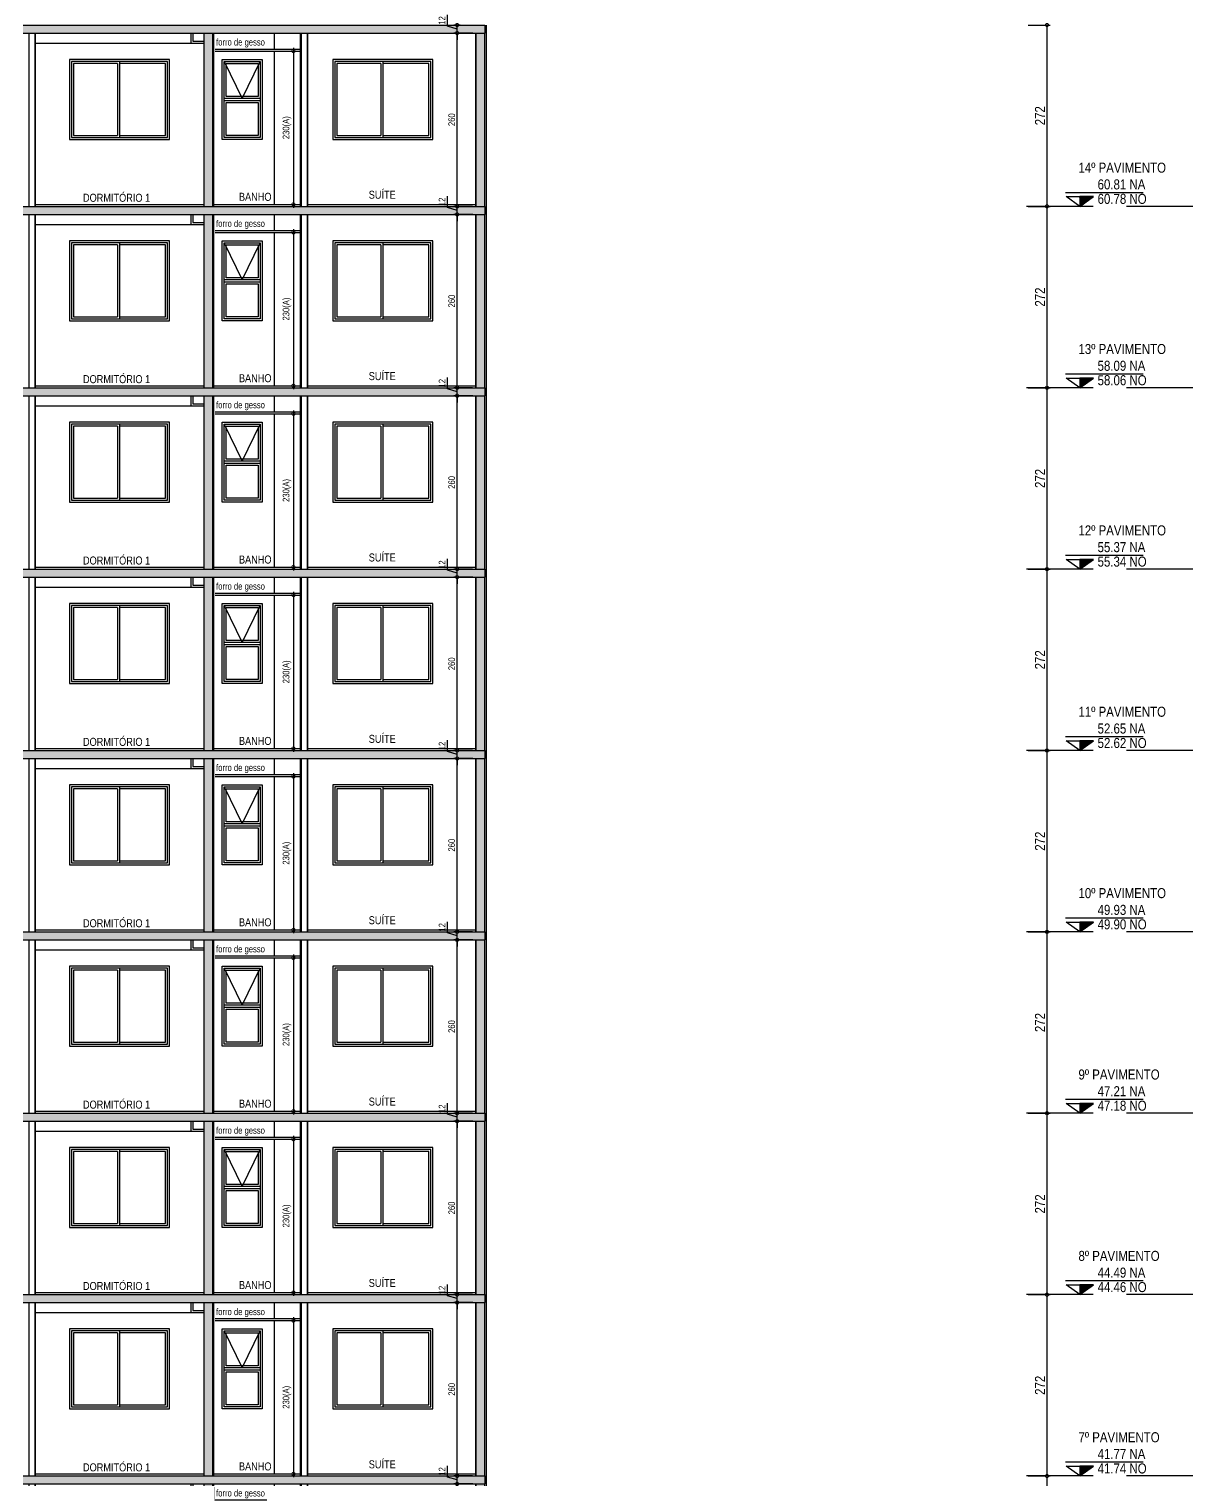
# Model space of a CAD drawing. Header units: metres. Extents: x -9086 to -7768, y 20 to 184.
# Drawn here: x -9002.3 to -8984.84, y 41.68 to 63.44 of the extents above; entities that cross this region are included whole.
import ezdxf
from ezdxf.enums import TextEntityAlignment as Align

# ---------------------------------------------------------------- set-up
doc = ezdxf.new("R2010")
doc.units = ezdxf.units.M
doc.linetypes.add('DASHEDX2', pattern=[1.5, 1, -0.5])
for name, color, linetype in [('ARQ-ALV ACAB', 4, 'Continuous'), ('ARQ-ALV OSSO', 5, 'Continuous'), ('ARQ-AUX1', 1, 'Continuous'), ('ARQ-CAX', 1, 'Continuous'), ('ARQ-DIM', 2, 'Continuous'), ('ARQ-DIM EMBASAM', 2, 'Continuous'), ('ARQ-EST', 2, 'Continuous'), ('ARQ-PRJ', 7, 'DASHEDX2'), ('ARQ-SIM', 1, 'Continuous'), ('ARQ-TXT', 2, 'Continuous'), ('ES-CORTE', 2, 'Continuous')]:
    doc.layers.add(name, color=color, linetype=linetype)
doc.styles.add('Adesa', font='ARIALN.TTF')
doc.dimstyles.new('ADESA 1-0050', dxfattribs={"dimtxt": 0.1, "dimasz": 0.1, "dimexe": 0.05, "dimexo": 0.05, "dimgap": 0.03, "dimtad": 1, "dimdec": 1, "dimlfac": 100, "dimzin": 12, "dimtxsty": 'Adesa', "dimblk": 'DOTSMALL', "dimcen": 1, "dimdle": 0.05, "dimclrd": 1, "dimclre": 1, "dimclrt": 256, "dimazin": 3, "dimtm": 1e-09, "dimtfac": 1, "dimtdec": 1, "dimtmove": 1, "dimatfit": 0, "dimldrblk": 'DOTSMALL', "dimfxl": 0.8, "dimtvp": 2, "dimtolj": 1, "dimtzin": 0, "dimarcsym": 0})
pattern_1 = [(45, (18.99673, 94.672672), (-0.0084189901, 0.0084189901), [])]

# ---------------------------------------------------------------- blocks, each defined once
blk = doc.blocks.new('V J 150x120')
for points in [[(1.5, 1.2), (0, 1.2), (0, 0), (1.5, 0)], [(1.47, 1.17), (0.03, 1.17), (0.03, 0.03), (1.47, 0.03)]]:
    blk.add_lwpolyline(points, close=True)
for points in [[(0.72, 1.14), (0.06, 1.14), (0.06, 0.06), (0.72, 0.06)], [(0.72, 1.14), (0.72, 0.06)], [(0.75, 1.17), (0.75, 0.03)], [(0.75, 0.06), (1.44, 0.06), (1.44, 1.14), (0.75, 1.14)]]:
    blk.add_lwpolyline(points)
blk = doc.blocks.new('V J 80x60')
at = {"layer": 'ARQ-CAX', "flags": 128}
for points in [[(0, 1.2), (0.6, 1.2), (0.6, 0), (0, 0)], [(0.03, 1.17), (0.57, 1.17), (0.57, 0.615), (0.03, 0.615)], [(0.03, 1.17), (0.57, 1.17), (0.57, 0.03), (0.03, 0.03)], [(0.06, 1.14), (0.54, 1.14), (0.54, 0.645), (0.06, 0.645)], [(0.03, 0.585), (0.57, 0.585), (0.57, 0.03), (0.03, 0.03)], [(0.06, 0.555), (0.54, 0.555), (0.54, 0.06), (0.06, 0.06)]]:
    blk.add_lwpolyline(points, close=True, dxfattribs=at)
at = {"layer": 'ARQ-PRJ'}
blk.add_lwpolyline([(0.03, 1.17), (0.3, 0.615), (0.57, 1.17)], dxfattribs=at)
blk = doc.blocks.new('_DotSmall')
at = {"color": 0, "linetype": 'ByBlock', "const_width": 0.5}
blk.add_lwpolyline([(-0.0625, 0, 1), (0.0625, 0, 1)], format="xyb", close=True, dxfattribs=at)
blk = doc.blocks.new('*D693')
at = {"layer": 'Defpoints', "color": 0, "transparency": 16777216}
for p in [(23.245, 2.33, 0), (23.245, 0.03, 0), (23.53, 0.03)]:
    blk.add_point(p, dxfattribs=at)
at = {"layer": 'ES-CORTE', "color": 1, "lineweight": -2, "transparency": 16777216}
for p, q in [((23.295, 2.33), (23.58, 2.33)), ((23.53, 2.38), (23.53, -0.02)), ((23.295, 0.03), (23.58, 0.03))]:
    blk.add_line(p, q, dxfattribs=at)
at = {"layer": 'ES-CORTE', "color": 1, "lineweight": -2, "transparency": 16777216, "xscale": 0.1, "yscale": 0.1, "zscale": 0.1}
for p, rotation in [((23.53, 2.33), 90), ((23.53, 0.03), 270)]:
    blk.add_blockref('_DotSmall', p, dxfattribs=dict(at, rotation=rotation))
at = {"layer": 'ES-CORTE', "transparency": 16777216, "insert": (23.434, 1.18), "char_height": 0.1, "attachment_point": 5, "rotation": 90, "style": 'Adesa'}
blk.add_mtext('\\A1;230(A)', dxfattribs=at)
blk = doc.blocks.new('*D697')
at = {"layer": 'Defpoints', "color": 0, "transparency": 16777216}
for p in [(25.986, 2.72), (26.08, 2.72, 0), (26.08, 2.6)]:
    blk.add_point(p, dxfattribs=at)
at = {"layer": 'ES-CORTE', "color": 1, "lineweight": -2, "transparency": 16777216}
for p, q in [((25.841, 2.704), (25.841, 2.873)), ((25.986, 2.66), (25.841, 2.704)), ((26.03, 2.72), (25.936, 2.72)), ((25.986, 2.72), (25.986, 2.82)), ((25.986, 2.6), (25.986, 2.72)), ((25.986, 2.6), (25.986, 2.72)), ((26.03, 2.6), (25.936, 2.6)), ((25.986, 2.6), (25.986, 2.5))]:
    blk.add_line(p, q, dxfattribs=at)
at = {"layer": 'ES-CORTE', "color": 1, "lineweight": -2, "transparency": 16777216, "xscale": 0.1, "yscale": 0.1, "zscale": 0.1}
for p, rotation in [((25.986, 2.72), 270), ((25.986, 2.6), 90)]:
    blk.add_blockref('_DotSmall', p, dxfattribs=dict(at, rotation=rotation))
at = {"layer": 'ES-CORTE', "transparency": 16777216, "insert": (25.76, 2.788), "char_height": 0.1, "attachment_point": 5, "rotation": 90, "style": 'Adesa'}
blk.add_mtext('\\A1;12', dxfattribs=at)
blk = doc.blocks.new('*D698')
at = {"layer": 'Defpoints', "color": 0, "transparency": 16777216}
for p in [(25.986, 2.6), (26.274, 2.6), (26.269, 0)]:
    blk.add_point(p, dxfattribs=at)
at = {"layer": 'ES-CORTE', "color": 1, "lineweight": -2, "transparency": 16777216}
for p, q in [((25.986, -0.05), (25.986, 2.65)), ((26.224, 2.6), (25.936, 2.6)), ((26.219, 0), (25.936, 0))]:
    blk.add_line(p, q, dxfattribs=at)
at = {"layer": 'ES-CORTE', "color": 1, "lineweight": -2, "transparency": 16777216, "xscale": 0.1, "yscale": 0.1, "zscale": 0.1}
for p, rotation in [((25.986, 2.6), 90), ((25.986, 0), 270)]:
    blk.add_blockref('_DotSmall', p, dxfattribs=dict(at, rotation=rotation))
at = {"layer": 'ES-CORTE', "transparency": 16777216, "insert": (25.905, 1.3), "char_height": 0.1, "attachment_point": 5, "rotation": 90, "style": 'Adesa'}
blk.add_mtext('\\A1;260', dxfattribs=at)
blk = doc.blocks.new('*U1086')
h = blk.add_hatch()
h.set_pattern_fill('ANSI31', color=1, scale=0.00375, style=0)
h.set_pattern_definition(pattern_1)
h.paths.add_polyline_path([(0.206, 0.146), (0.001, 0.146), (0, 0)])
at = {"color": 1}
blk.add_line((-0.213, 0.21), (0.95, 0.21), dxfattribs=at)
for points in [[(-0.205, 0.146), (0.001, 0.146), (0, 0), (-0.205, 0.146)], [(0.207, 0.146), (0.001, 0.146), (0, 0), (0.207, 0.146)]]:
    blk.add_lwpolyline(points, close=True, dxfattribs=at)
at = {"color": 1, "style": 'Adesa'}
blk.add_attdef('PAVIMENTO_001', (-0.02, 0.506), '', height=0.15, dxfattribs=at)
at = {"color": 3, "style": 'Adesa'}
blk.add_attdef('NA', text='', height=0.15, dxfattribs=at).set_placement((0.267, 0.21), align=Align.BOTTOM_LEFT)
blk.add_attdef('NO', text='', height=0.15, dxfattribs=at).set_placement((0.267, 0.188), align=Align.TOP_LEFT)
blk = doc.blocks.new('*U1088')
h = blk.add_hatch()
h.set_pattern_fill('ANSI31', color=1, scale=0.00375, style=0)
h.set_pattern_definition(pattern_1)
h.paths.add_polyline_path([(0.206, 0.146), (0.001, 0.146), (0, 0)])
at = {"color": 1}
blk.add_line((-0.213, 0.21), (0.95, 0.21), dxfattribs=at)
for points in [[(-0.205, 0.146), (0.001, 0.146), (0, 0), (-0.205, 0.146)], [(0.207, 0.146), (0.001, 0.146), (0, 0), (0.207, 0.146)]]:
    blk.add_lwpolyline(points, close=True, dxfattribs=at)
at = {"color": 1, "style": 'Adesa'}
blk.add_attdef('PAVIMENTO_001', (-0.02, 0.506), '', height=0.15, dxfattribs=at)
at = {"color": 3, "style": 'Adesa'}
blk.add_attdef('NA', text='', height=0.15, dxfattribs=at).set_placement((0.267, 0.21), align=Align.BOTTOM_LEFT)
blk.add_attdef('NO', text='', height=0.15, dxfattribs=at).set_placement((0.267, 0.188), align=Align.TOP_LEFT)
blk = doc.blocks.new('*D1440')
at = {"layer": 'ARQ-DIM', "color": 1, "lineweight": -2, "transparency": 16777216}
for p, q in [((-8987.028, 41.79), (-8987.028, 38.97)), ((-8987.312, 41.74), (-8986.978, 41.74)), ((-8987.312, 39.02), (-8986.978, 39.02))]:
    blk.add_line(p, q, dxfattribs=at)
at = {"layer": 'Defpoints', "color": 0, "transparency": 16777216}
for p in [(-8987.362, 41.74), (-8987.362, 39.02), (-8987.028, 39.02)]:
    blk.add_point(p, dxfattribs=at)
at = {"layer": 'ARQ-DIM', "color": 1, "lineweight": -2, "transparency": 16777216, "xscale": 0.1, "yscale": 0.1, "zscale": 0.1}
for p, rotation in [((-8987.028, 41.74), 90), ((-8987.028, 39.02), 270)]:
    blk.add_blockref('_DotSmall', p, dxfattribs=dict(at, rotation=rotation))
at = {"layer": 'ARQ-DIM', "transparency": 16777216, "insert": (-8987.133, 40.38), "char_height": 0.1, "attachment_point": 5, "rotation": 90, "style": 'Adesa'}
blk.add_mtext('\\A1;{\\H1.5x;272}', dxfattribs=at)
blk = doc.blocks.new('*D1441')
at = {"layer": 'ARQ-DIM', "color": 1, "lineweight": -2, "transparency": 16777216}
for p, q in [((-8987.312, 44.46), (-8986.978, 44.46)), ((-8987.028, 44.51), (-8987.028, 41.69)), ((-8987.312, 41.74), (-8986.978, 41.74))]:
    blk.add_line(p, q, dxfattribs=at)
at = {"layer": 'Defpoints', "color": 0, "transparency": 16777216}
for p in [(-8987.362, 44.46), (-8987.362, 41.74), (-8987.028, 41.74)]:
    blk.add_point(p, dxfattribs=at)
at = {"layer": 'ARQ-DIM', "color": 1, "lineweight": -2, "transparency": 16777216, "xscale": 0.1, "yscale": 0.1, "zscale": 0.1}
for p, rotation in [((-8987.028, 44.46), 90), ((-8987.028, 41.74), 270)]:
    blk.add_blockref('_DotSmall', p, dxfattribs=dict(at, rotation=rotation))
at = {"layer": 'ARQ-DIM', "transparency": 16777216, "insert": (-8987.133, 43.1), "char_height": 0.1, "attachment_point": 5, "rotation": 90, "style": 'Adesa'}
blk.add_mtext('\\A1;{\\H1.5x;272}', dxfattribs=at)
blk = doc.blocks.new('*D1442')
at = {"layer": 'ARQ-DIM', "color": 1, "lineweight": -2, "transparency": 16777216}
for p, q in [((-8987.028, 47.23), (-8987.028, 44.41)), ((-8987.312, 47.18), (-8986.978, 47.18)), ((-8987.312, 44.46), (-8986.978, 44.46))]:
    blk.add_line(p, q, dxfattribs=at)
at = {"layer": 'Defpoints', "color": 0, "transparency": 16777216}
for p in [(-8987.362, 47.18), (-8987.362, 44.46), (-8987.028, 44.46)]:
    blk.add_point(p, dxfattribs=at)
at = {"layer": 'ARQ-DIM', "color": 1, "lineweight": -2, "transparency": 16777216, "xscale": 0.1, "yscale": 0.1, "zscale": 0.1}
for p, rotation in [((-8987.028, 47.18), 90), ((-8987.028, 44.46), 270)]:
    blk.add_blockref('_DotSmall', p, dxfattribs=dict(at, rotation=rotation))
at = {"layer": 'ARQ-DIM', "transparency": 16777216, "insert": (-8987.133, 45.82), "char_height": 0.1, "attachment_point": 5, "rotation": 90, "style": 'Adesa'}
blk.add_mtext('\\A1;{\\H1.5x;272}', dxfattribs=at)
blk = doc.blocks.new('*D1443')
at = {"layer": 'ARQ-DIM', "color": 1, "lineweight": -2, "transparency": 16777216}
for p, q in [((-8987.312, 49.9), (-8986.978, 49.9)), ((-8987.028, 49.95), (-8987.028, 47.13)), ((-8987.312, 47.18), (-8986.978, 47.18))]:
    blk.add_line(p, q, dxfattribs=at)
at = {"layer": 'Defpoints', "color": 0, "transparency": 16777216}
for p in [(-8987.362, 49.9), (-8987.362, 47.18), (-8987.028, 47.18)]:
    blk.add_point(p, dxfattribs=at)
at = {"layer": 'ARQ-DIM', "color": 1, "lineweight": -2, "transparency": 16777216, "xscale": 0.1, "yscale": 0.1, "zscale": 0.1}
for p, rotation in [((-8987.028, 49.9), 90), ((-8987.028, 47.18), 270)]:
    blk.add_blockref('_DotSmall', p, dxfattribs=dict(at, rotation=rotation))
at = {"layer": 'ARQ-DIM', "transparency": 16777216, "insert": (-8987.133, 48.54), "char_height": 0.1, "attachment_point": 5, "rotation": 90, "style": 'Adesa'}
blk.add_mtext('\\A1;{\\H1.5x;272}', dxfattribs=at)
blk = doc.blocks.new('*D1444')
at = {"layer": 'ARQ-DIM', "color": 1, "lineweight": -2, "transparency": 16777216}
for p, q in [((-8987.028, 52.67), (-8987.028, 49.85)), ((-8987.312, 52.62), (-8986.978, 52.62)), ((-8987.312, 49.9), (-8986.978, 49.9))]:
    blk.add_line(p, q, dxfattribs=at)
at = {"layer": 'Defpoints', "color": 0, "transparency": 16777216}
for p in [(-8987.362, 52.62), (-8987.362, 49.9), (-8987.028, 49.9)]:
    blk.add_point(p, dxfattribs=at)
at = {"layer": 'ARQ-DIM', "color": 1, "lineweight": -2, "transparency": 16777216, "xscale": 0.1, "yscale": 0.1, "zscale": 0.1}
for p, rotation in [((-8987.028, 52.62), 90), ((-8987.028, 49.9), 270)]:
    blk.add_blockref('_DotSmall', p, dxfattribs=dict(at, rotation=rotation))
at = {"layer": 'ARQ-DIM', "transparency": 16777216, "insert": (-8987.133, 51.26), "char_height": 0.1, "attachment_point": 5, "rotation": 90, "style": 'Adesa'}
blk.add_mtext('\\A1;{\\H1.5x;272}', dxfattribs=at)
blk = doc.blocks.new('*D1445')
at = {"layer": 'ARQ-DIM', "color": 1, "lineweight": -2, "transparency": 16777216}
for p, q in [((-8987.312, 55.34), (-8986.978, 55.34)), ((-8987.028, 55.39), (-8987.028, 52.57)), ((-8987.312, 52.62), (-8986.978, 52.62))]:
    blk.add_line(p, q, dxfattribs=at)
at = {"layer": 'Defpoints', "color": 0, "transparency": 16777216}
for p in [(-8987.362, 55.34), (-8987.362, 52.62), (-8987.028, 52.62)]:
    blk.add_point(p, dxfattribs=at)
at = {"layer": 'ARQ-DIM', "color": 1, "lineweight": -2, "transparency": 16777216, "xscale": 0.1, "yscale": 0.1, "zscale": 0.1}
for p, rotation in [((-8987.028, 55.34), 90), ((-8987.028, 52.62), 270)]:
    blk.add_blockref('_DotSmall', p, dxfattribs=dict(at, rotation=rotation))
at = {"layer": 'ARQ-DIM', "transparency": 16777216, "insert": (-8987.133, 53.98), "char_height": 0.1, "attachment_point": 5, "rotation": 90, "style": 'Adesa'}
blk.add_mtext('\\A1;{\\H1.5x;272}', dxfattribs=at)
blk = doc.blocks.new('*D1428')
at = {"layer": 'ARQ-DIM', "color": 1, "lineweight": -2, "transparency": 16777216}
for p, q in [((-8987.028, 58.11), (-8987.028, 55.29)), ((-8987.312, 58.06), (-8986.978, 58.06)), ((-8987.312, 55.34), (-8986.978, 55.34))]:
    blk.add_line(p, q, dxfattribs=at)
at = {"layer": 'Defpoints', "color": 0, "transparency": 16777216}
for p in [(-8987.362, 58.06), (-8987.362, 55.34), (-8987.028, 55.34)]:
    blk.add_point(p, dxfattribs=at)
at = {"layer": 'ARQ-DIM', "color": 1, "lineweight": -2, "transparency": 16777216, "xscale": 0.1, "yscale": 0.1, "zscale": 0.1}
for p, rotation in [((-8987.028, 58.06), 90), ((-8987.028, 55.34), 270)]:
    blk.add_blockref('_DotSmall', p, dxfattribs=dict(at, rotation=rotation))
at = {"layer": 'ARQ-DIM', "transparency": 16777216, "insert": (-8987.133, 56.7), "char_height": 0.1, "attachment_point": 5, "rotation": 90, "style": 'Adesa'}
blk.add_mtext('\\A1;{\\H1.5x;272}', dxfattribs=at)
blk = doc.blocks.new('*D1429')
at = {"layer": 'ARQ-DIM', "color": 1, "lineweight": -2, "transparency": 16777216}
for p, q in [((-8987.312, 60.78), (-8986.978, 60.78)), ((-8987.028, 60.83), (-8987.028, 58.01)), ((-8987.312, 58.06), (-8986.978, 58.06))]:
    blk.add_line(p, q, dxfattribs=at)
at = {"layer": 'Defpoints', "color": 0, "transparency": 16777216}
for p in [(-8987.362, 60.78), (-8987.362, 58.06), (-8987.028, 58.06)]:
    blk.add_point(p, dxfattribs=at)
at = {"layer": 'ARQ-DIM', "color": 1, "lineweight": -2, "transparency": 16777216, "xscale": 0.1, "yscale": 0.1, "zscale": 0.1}
for p, rotation in [((-8987.028, 60.78), 90), ((-8987.028, 58.06), 270)]:
    blk.add_blockref('_DotSmall', p, dxfattribs=dict(at, rotation=rotation))
at = {"layer": 'ARQ-DIM', "transparency": 16777216, "insert": (-8987.133, 59.42), "char_height": 0.1, "attachment_point": 5, "rotation": 90, "style": 'Adesa'}
blk.add_mtext('\\A1;{\\H1.5x;272}', dxfattribs=at)
blk = doc.blocks.new('*D1430')
at = {"layer": 'ARQ-DIM', "color": 1, "lineweight": -2, "transparency": 16777216}
for p, q in [((-8987.028, 63.55), (-8987.028, 60.73)), ((-8987.312, 63.5), (-8986.978, 63.5)), ((-8987.312, 60.78), (-8986.978, 60.78))]:
    blk.add_line(p, q, dxfattribs=at)
at = {"layer": 'Defpoints', "color": 0, "transparency": 16777216}
for p in [(-8987.362, 63.5), (-8987.362, 60.78), (-8987.028, 60.78)]:
    blk.add_point(p, dxfattribs=at)
at = {"layer": 'ARQ-DIM', "color": 1, "lineweight": -2, "transparency": 16777216, "xscale": 0.1, "yscale": 0.1, "zscale": 0.1}
for p, rotation in [((-8987.028, 63.5), 90), ((-8987.028, 60.78), 270)]:
    blk.add_blockref('_DotSmall', p, dxfattribs=dict(at, rotation=rotation))
at = {"layer": 'ARQ-DIM', "transparency": 16777216, "insert": (-8987.133, 62.14), "char_height": 0.1, "attachment_point": 5, "rotation": 90, "style": 'Adesa'}
blk.add_mtext('\\A1;{\\H1.5x;272}', dxfattribs=at)
blk = doc.blocks.new('*U822')
h = blk.add_hatch()
h.set_pattern_fill('ANSI31', color=1, scale=0.00375, style=0)
h.set_pattern_definition(pattern_1)
h.paths.add_polyline_path([(0.206, 0.146), (0.001, 0.146), (0, 0)])
at = {"color": 1}
blk.add_line((-0.213, 0.21), (0.95, 0.21), dxfattribs=at)
for points in [[(-0.205, 0.146), (0.001, 0.146), (0, 0), (-0.205, 0.146)], [(0.207, 0.146), (0.001, 0.146), (0, 0), (0.207, 0.146)]]:
    blk.add_lwpolyline(points, close=True, dxfattribs=at)
at = {"color": 1, "style": 'Adesa'}
blk.add_attdef('PAVIMENTO_001', (-0.02, 0.506), '', height=0.15, dxfattribs=at)
at = {"color": 3, "style": 'Adesa'}
blk.add_attdef('NA', text='', height=0.15, dxfattribs=at).set_placement((0.267, 0.21), align=Align.BOTTOM_LEFT)
blk.add_attdef('NO', text='', height=0.15, dxfattribs=at).set_placement((0.267, 0.188), align=Align.TOP_LEFT)
blk = doc.blocks.new('*U824')
h = blk.add_hatch()
h.set_pattern_fill('ANSI31', color=1, scale=0.00375, style=0)
h.set_pattern_definition(pattern_1)
h.paths.add_polyline_path([(0.206, 0.146), (0.001, 0.146), (0, 0)])
at = {"color": 1}
blk.add_line((-0.213, 0.21), (0.95, 0.21), dxfattribs=at)
for points in [[(-0.205, 0.146), (0.001, 0.146), (0, 0), (-0.205, 0.146)], [(0.207, 0.146), (0.001, 0.146), (0, 0), (0.207, 0.146)]]:
    blk.add_lwpolyline(points, close=True, dxfattribs=at)
at = {"color": 1, "style": 'Adesa'}
blk.add_attdef('PAVIMENTO_001', (-0.02, 0.506), '', height=0.15, dxfattribs=at)
at = {"color": 3, "style": 'Adesa'}
blk.add_attdef('NA', text='', height=0.15, dxfattribs=at).set_placement((0.267, 0.21), align=Align.BOTTOM_LEFT)
blk.add_attdef('NO', text='', height=0.15, dxfattribs=at).set_placement((0.267, 0.188), align=Align.TOP_LEFT)
blk = doc.blocks.new('*U1112')
h = blk.add_hatch()
h.set_pattern_fill('ANSI31', color=1, scale=0.00375, style=0)
h.set_pattern_definition(pattern_1)
h.paths.add_polyline_path([(0.206, 0.146), (0.001, 0.146), (0, 0)])
at = {"color": 1}
blk.add_line((-0.213, 0.21), (0.95, 0.21), dxfattribs=at)
for points in [[(-0.205, 0.146), (0.001, 0.146), (0, 0), (-0.205, 0.146)], [(0.207, 0.146), (0.001, 0.146), (0, 0), (0.207, 0.146)]]:
    blk.add_lwpolyline(points, close=True, dxfattribs=at)
at = {"color": 1, "style": 'Adesa'}
blk.add_attdef('PAVIMENTO_001', (-0.02, 0.506), '', height=0.15, dxfattribs=at)
at = {"color": 3, "style": 'Adesa'}
blk.add_attdef('NA', text='', height=0.15, dxfattribs=at).set_placement((0.267, 0.21), align=Align.BOTTOM_LEFT)
blk.add_attdef('NO', text='', height=0.15, dxfattribs=at).set_placement((0.267, 0.188), align=Align.TOP_LEFT)
blk = doc.blocks.new('*U1118')
h = blk.add_hatch()
h.set_pattern_fill('ANSI31', color=1, scale=0.00375, style=0)
h.set_pattern_definition(pattern_1)
h.paths.add_polyline_path([(0.206, 0.146), (0.001, 0.146), (0, 0)])
at = {"color": 1}
blk.add_line((-0.213, 0.21), (0.95, 0.21), dxfattribs=at)
for points in [[(-0.205, 0.146), (0.001, 0.146), (0, 0), (-0.205, 0.146)], [(0.207, 0.146), (0.001, 0.146), (0, 0), (0.207, 0.146)]]:
    blk.add_lwpolyline(points, close=True, dxfattribs=at)
at = {"color": 1, "style": 'Adesa'}
blk.add_attdef('PAVIMENTO_001', (-0.02, 0.506), '', height=0.15, dxfattribs=at)
at = {"color": 3, "style": 'Adesa'}
blk.add_attdef('NA', text='', height=0.15, dxfattribs=at).set_placement((0.267, 0.21), align=Align.BOTTOM_LEFT)
blk.add_attdef('NO', text='', height=0.15, dxfattribs=at).set_placement((0.267, 0.188), align=Align.TOP_LEFT)
blk = doc.blocks.new('*U1104')
h = blk.add_hatch()
h.set_pattern_fill('ANSI31', color=1, scale=0.00375, style=0)
h.set_pattern_definition(pattern_1)
h.paths.add_polyline_path([(0.206, 0.146), (0.001, 0.146), (0, 0)])
at = {"color": 1}
blk.add_line((-0.213, 0.21), (0.95, 0.21), dxfattribs=at)
for points in [[(-0.205, 0.146), (0.001, 0.146), (0, 0), (-0.205, 0.146)], [(0.207, 0.146), (0.001, 0.146), (0, 0), (0.207, 0.146)]]:
    blk.add_lwpolyline(points, close=True, dxfattribs=at)
at = {"color": 1, "style": 'Adesa'}
blk.add_attdef('PAVIMENTO_001', (-0.02, 0.506), '', height=0.15, dxfattribs=at)
at = {"color": 3, "style": 'Adesa'}
blk.add_attdef('NA', text='', height=0.15, dxfattribs=at).set_placement((0.267, 0.21), align=Align.BOTTOM_LEFT)
blk.add_attdef('NO', text='', height=0.15, dxfattribs=at).set_placement((0.267, 0.188), align=Align.TOP_LEFT)
blk = doc.blocks.new('*U1106')
h = blk.add_hatch()
h.set_pattern_fill('ANSI31', color=1, scale=0.00375, style=0)
h.set_pattern_definition(pattern_1)
h.paths.add_polyline_path([(0.206, 0.146), (0.001, 0.146), (0, 0)])
at = {"color": 1}
blk.add_line((-0.213, 0.21), (0.95, 0.21), dxfattribs=at)
for points in [[(-0.205, 0.146), (0.001, 0.146), (0, 0), (-0.205, 0.146)], [(0.207, 0.146), (0.001, 0.146), (0, 0), (0.207, 0.146)]]:
    blk.add_lwpolyline(points, close=True, dxfattribs=at)
at = {"color": 1, "style": 'Adesa'}
blk.add_attdef('PAVIMENTO_001', (-0.02, 0.506), '', height=0.15, dxfattribs=at)
at = {"color": 3, "style": 'Adesa'}
blk.add_attdef('NA', text='', height=0.15, dxfattribs=at).set_placement((0.267, 0.21), align=Align.BOTTOM_LEFT)
blk.add_attdef('NO', text='', height=0.15, dxfattribs=at).set_placement((0.267, 0.188), align=Align.TOP_LEFT)
blk = doc.blocks.new('CT AA TIPO')
at = {"layer": 'ARQ-EST'}
h = blk.add_hatch(color=8, dxfattribs=at)
h.dxf.hatch_style = 1
h.paths.add_polyline_path([(26.3999, 2.72), (5.02, 2.72), (5.02, 2.6), (26.3999, 2.6)])
h = blk.add_hatch(color=8, dxfattribs=at)
h.dxf.hatch_style = 1
h.paths.add_polyline_path([(5.1499, 2.6), (5.02, 2.6), (5.02, 0), (5.1499, 0)])
h.paths.add_polyline_path([(7.8099, 2.6), (7.68, 2.6), (7.68, 0), (7.8099, 0)])
h.paths.add_polyline_path([(13.54, 2.6), (13.41, 2.6), (13.41, 0), (13.54, 0)])
h.paths.add_polyline_path([(15.2999, 2.6), (15.1699, 2.6), (15.1699, 0), (15.2999, 0)])
h.paths.add_polyline_path([(17.05, 2.6), (16.92, 2.6), (16.92, 0), (17.05, 0)])
h.paths.add_polyline_path([(22.3199, 2.6), (22.19, 2.6), (22.19, 0), (22.3199, 0)])
h.paths.add_polyline_path([(26.3999, 2.6), (26.2699, 2.6), (26.2699, 0), (26.3999, 0)])
at = {"layer": 'ARQ-ALV ACAB'}
for p, q in [((26.4249, 0, 0), (26.4249, 2.72, 0)), ((19.66, 0, 0), (19.66, 2.6, 0)), ((22.3349, 0, 0), (22.3349, 2.6, 0)), ((23.635, 0, 0), (23.635, 2.6, 0)), ((23.745, 0, 0), (23.745, 2.6, 0)), ((26.2649, 0, 0), (26.2649, 2.6, 0)), ((19.66, 0.03, 0), (22.1899, 0.03, 0)), ((22.3349, 0.03, 0), (23.635, 0.03, 0)), ((23.745, 0.03, 0), (26.2649, 0.03, 0))]:
    blk.add_line(p, q, dxfattribs=at)
at = {"layer": 'ARQ-ALV OSSO'}
for p, q in [((19.565, 0, 0), (19.565, 2.6, 0)), ((19.655, 0, 0), (19.655, 2.6, 0)), ((23.65, 0, 0), (23.65, 2.6, 0)), ((23.74, 0, 0), (23.74, 2.6, 0))]:
    blk.add_line(p, q, dxfattribs=at)
at = {"layer": 'ARQ-AUX1'}
for p, q in [((19.66, 2.45, 0), (22.19, 2.45, 0)), ((23.245, 2.36, 0), (23.245, 2.6, 0)), ((22.355, 2.36, 0), (23.635, 2.36, 0)), ((22.355, 2.33, 0), (23.635, 2.33, 0)), ((23.245, 0.03, 0), (23.245, 2.33, 0))]:
    blk.add_line(p, q, dxfattribs=at)
at = {"layer": 'ARQ-AUX1', "elevation": 0}
for points in [[(21.99, 2.6), (21.99, 2.45), (22.19, 2.45)], [(22.02, 2.6), (22.02, 2.48), (22.19, 2.48)]]:
    blk.add_lwpolyline(points, dxfattribs=at)
at = {"layer": 'ES-CORTE'}
for p, q in [((5.02, 2.72, 0), (26.3999, 2.72, 0)), ((26.3999, 2.72, 0), (26.3999, 2.6, 0)), ((5.02, 2.6, 0), (26.3999, 2.6, 0)), ((22.19, 0, 0), (22.19, 2.6, 0)), ((22.3199, 0, 0), (22.3199, 2.6, 0)), ((26.2699, 0, 0), (26.2699, 2.6, 0)), ((26.3999, 0, 0), (26.3999, 2.6, 0)), ((5.015, 0, 0), (26.3999, 0, 0))]:
    blk.add_line(p, q, dxfattribs=at)
at = {"layer": 'ARQ-CAX'}
for name, p in [('V J 150x120', (20.17, 1.005, 0)), ('V J 80x60', (22.46, 1.005, 0)), ('V J 150x120', (24.12, 1.005, 0))]:
    blk.add_blockref(name, p, dxfattribs=at)
at = {"layer": 'ARQ-TXT', "style": 'Adesa'}
for s, height, p in [('forro de gesso', 0.1, (22.7358, 2.4504, 0)), ('DORMITÓRIO 1', 0.12, (20.8764, 0.1441)), ('SUÍTE', 0.12, (24.8624, 0.1896)), ('BANHO', 0.12, (22.9567, 0.1435))]:
    blk.add_text(s, height=height, dxfattribs=at).set_placement(p, align=Align.MIDDLE)
at = {"layer": 'ES-CORTE', "color": 8}
for base, p1, p2, picture, middle in [((25.9859, 2.72, 0), (26.0802, 2.6, 0), (26.0802, 2.72, 0), '*D697', (25.7605, 2.7336, 0)), ((25.9859, 2.6, 0), (26.2694, 0, 0), (26.2744, 2.6, 0), '*D698', (25.9048, 1.3, 0))]:
    dim = blk.add_linear_dim(base=base, p1=p1, p2=p2, angle=90, dimstyle='ADESA 1-0050', dxfattribs=at)
    dim.commit()
    dim.dimension.update_dxf_attribs({"geometry": picture, "text_midpoint": middle})
dim = blk.add_linear_dim(base=(23.53, 0.03, 0), p1=(23.245, 2.33, 0), p2=(23.245, 0.03, 0), angle=90, text='<>(A)', dimstyle='ADESA 1-0050', dxfattribs=at)
dim.commit()
dim.dimension.update_dxf_attribs({"geometry": '*D693', "text_midpoint": (23.4344, 1.18, 0)})
blk = doc.blocks.new('CTE ELEV')
at = {"layer": 'ARQ-PRJ'}
for p, q in [((-8984.8372, 60.78), (-8987.3618, 60.78)), ((-8984.8372, 58.06), (-8987.3618, 58.06)), ((-8984.8372, 55.34), (-8987.3618, 55.34)), ((-8984.8372, 52.62), (-8987.3618, 52.62)), ((-8984.8372, 49.9), (-8987.3618, 49.9)), ((-8984.8372, 47.18), (-8987.3618, 47.18)), ((-8984.8372, 44.46), (-8987.3618, 44.46)), ((-8984.8372, 41.74), (-8987.3618, 41.74))]:
    blk.add_line(p, q, dxfattribs=at)
at = {"layer": 'ARQ-AUX1'}
for p in [(-9021.8644, 60.78, 0), (-9021.8644, 58.06, 0), (-9021.8644, 58.06, 0), (-9021.8644, 55.34, 0), (-9021.8644, 52.62, 0), (-9021.8644, 49.9, 0), (-9021.8644, 47.18, 0), (-9021.8644, 44.46, 0), (-9021.8644, 41.74, 0), (-9021.8644, 39.02, 0)]:
    blk.add_blockref('CT AA TIPO', p, dxfattribs=at)
at = {"layer": 'ARQ-SIM', "color": 1}
for name, p, values in [('*U1106', (-8986.5354, 60.78), {'PAVIMENTO_001': '14º PAVIMENTO', 'NA': '60.81 NA', 'NO': '60.78 NO'}), ('*U1104', (-8986.5354, 58.06), {'PAVIMENTO_001': '13º PAVIMENTO', 'NA': '58.09 NA', 'NO': '58.06 NO'}), ('*U1118', (-8986.5354, 55.34), {'PAVIMENTO_001': '12º PAVIMENTO', 'NA': '55.37 NA', 'NO': '55.34 NO'}), ('*U1112', (-8986.5354, 52.62), {'PAVIMENTO_001': '11º PAVIMENTO', 'NA': '52.65 NA', 'NO': '52.62 NO'}), ('*U824', (-8986.5354, 49.9), {'PAVIMENTO_001': '10º PAVIMENTO', 'NA': '49.93 NA', 'NO': '49.90 NO'}), ('*U822', (-8986.5354, 47.18), {'PAVIMENTO_001': '9º PAVIMENTO', 'NA': '47.21 NA', 'NO': '47.18 NO'}), ('*U1088', (-8986.5354, 44.46), {'PAVIMENTO_001': '8º PAVIMENTO', 'NA': '44.49 NA', 'NO': '44.46 NO'}), ('*U1086', (-8986.5354, 41.74), {'PAVIMENTO_001': '7º PAVIMENTO', 'NA': '41.77 NA', 'NO': '41.74 NO'})]:
    blk.add_blockref(name, p, dxfattribs=at).add_auto_attribs(values)
at = {"layer": 'ARQ-DIM'}
for base, p1, p2, picture, middle in [((-8987.0279, 60.78), (-8987.3618, 63.5), (-8987.3618, 60.78), '*D1430', (-8987.1332, 62.14)), ((-8987.0279, 58.06), (-8987.3618, 60.78), (-8987.3618, 58.06), '*D1429', (-8987.1332, 59.42)), ((-8987.0279, 55.34), (-8987.3618, 58.06), (-8987.3618, 55.34), '*D1428', (-8987.1332, 56.7)), ((-8987.0279, 52.62), (-8987.3618, 55.34), (-8987.3618, 52.62), '*D1445', (-8987.1332, 53.98)), ((-8987.0279, 49.9), (-8987.3618, 52.62), (-8987.3618, 49.9), '*D1444', (-8987.1332, 51.26)), ((-8987.0279, 47.18), (-8987.3618, 49.9), (-8987.3618, 47.18), '*D1443', (-8987.1332, 48.54)), ((-8987.0279, 44.46), (-8987.3618, 47.18), (-8987.3618, 44.46), '*D1442', (-8987.1332, 45.82)), ((-8987.0279, 41.74), (-8987.3618, 44.46), (-8987.3618, 41.74), '*D1441', (-8987.1332, 43.1)), ((-8987.0279, 39.02), (-8987.3618, 41.74), (-8987.3618, 39.02), '*D1440', (-8987.1332, 40.38))]:
    dim = blk.add_linear_dim(base=base, p1=p1, p2=p2, angle=90, text='{\\H1.5x;<>}', dimstyle='ADESA 1-0050', dxfattribs=at)
    dim.commit()
    dim.dimension.update_dxf_attribs({"geometry": picture, "text_midpoint": middle})

msp = doc.modelspace()

# ---------------------------------------------------------------- block references
at = {"layer": 'ARQ-DIM EMBASAM'}
msp.add_blockref('CTE ELEV', (0, 0), dxfattribs=at)

doc.saveas('drawing.dxf')
